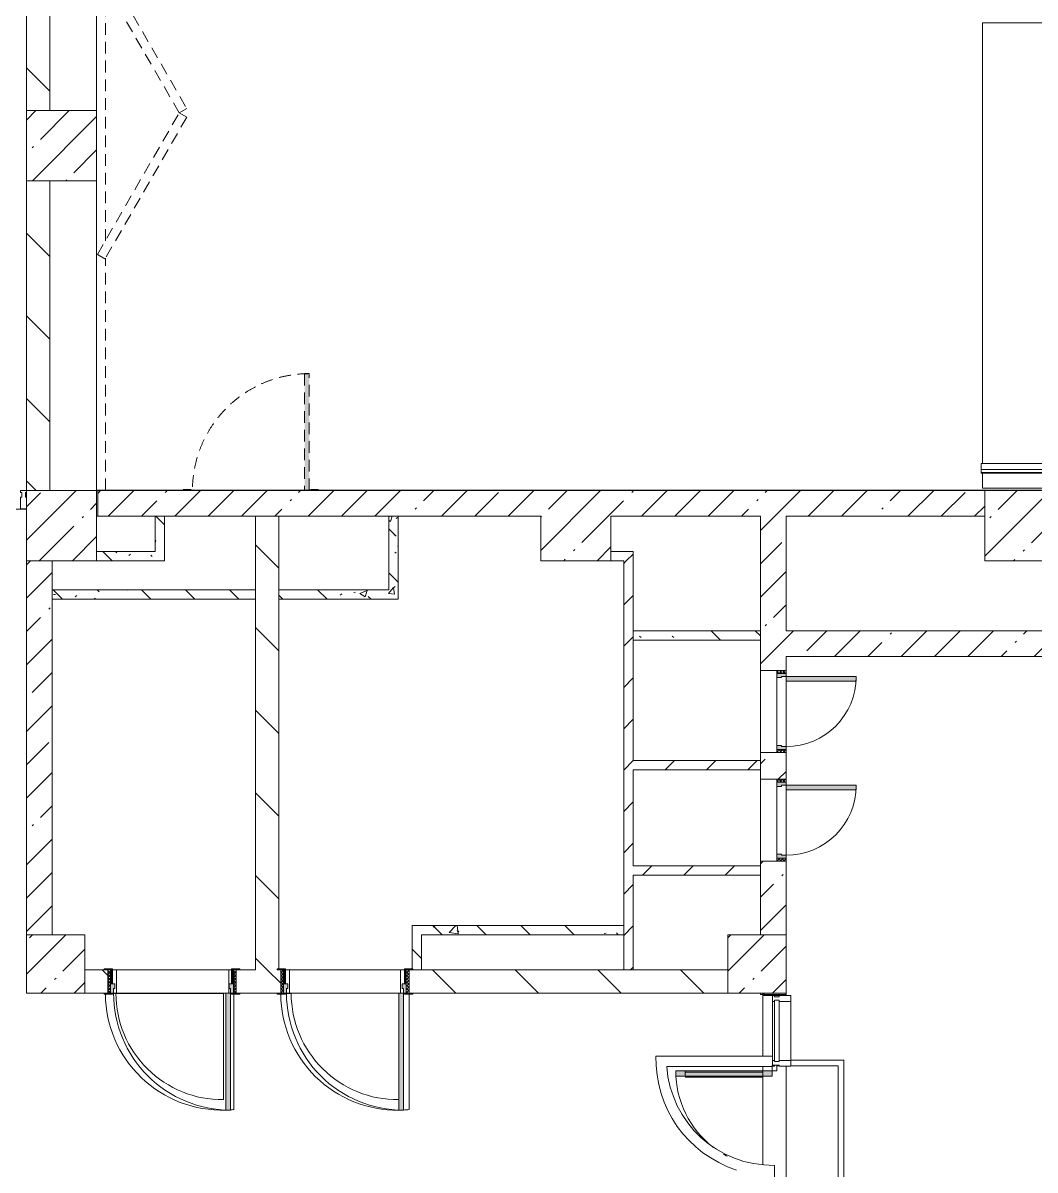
# Model space of a CAD drawing. Header units: millimetres. Extents: x 81609 to 272668, y -8553 to 29000.
# Drawn here: x 159338 to 167998, y 9388 to 19200 of the extents above; entities that cross this region are included whole.
import ezdxf

# ---------------------------------------------------------------- set-up
doc = ezdxf.new("R2010")
doc.units = ezdxf.units.MM
doc.linetypes.add('200_ШТРИХ__ш1_п0_6_', pattern=[160, 100, -60])
for name, color, linetype, lineweight, true_color in [('A-DETL-GENF-3', 7, 'Continuous', 5, 0xe2e2e2), ('A-DETL-GENF-5', 7, 'Continuous', 5, 0xaaaaaa), ('A-DOOR-4', 7, 'Continuous', 5, 0xe2e2e2), ('A-DOOR-5', 7, 'Continuous', 5, 0xaaaaaa), ('A-DOOR-FRAM-2', 7, 'Continuous', 5, 0xe2e2e2), ('A-DOOR-FRAM-4', 7, 'Continuous', 5, 0xaaaaaa), ('A-FLOR-1', 7, 'Continuous', 5, 0xaaaaaa), ('A-WALL-PATT-1', 7, 'Continuous', 5, 0x787878), ('I-WALL-5', 7, 'Continuous', 5, 0x787878)]:
    doc.layers.add(name, color=color, linetype=linetype, lineweight=lineweight, true_color=true_color)
for name, color, linetype, lineweight in [('A-DETL-MBND-1', 7, '200_ШТРИХ__ш1_п0_6_', 9), ('A-GLAZ-CURT-2', 7, 'Continuous', 5), ('A-GLAZ-CWMG-2', 7, 'Continuous', 5), ('A-WALL', 7, 'Continuous', 9), ('A-WALL-2', 7, 'Continuous', 5), ('I-WALL-3', 7, 'Continuous', 5), ('S-COLS-1', 7, 'Continuous', 5), ('S-STRS-2', 7, 'Continuous', 5)]:
    doc.layers.add(name, color=color, linetype=linetype, lineweight=lineweight)
pattern_1 = [(135, (145658, 0), (-353.5534, -353.5534), [])]
pattern_2 = [(45, (145658, 0), (-285.123, 285.123), []), (45, (145943.1, 0), (-285.123, 285.123), [504.031, -100.806, 16.764, -84.042])]
pattern_3 = [(45, (145657.99, 0), (-176.7767, 176.7767), [])]
pattern_4 = [(135, (145658, 0), (-377.171, -377.171), [533.4, -88.9, 17.78, -88.9]), (135, (145658, 376.94), (-377.171, -377.171), []), (50, (145658, 0), (637.645, -55.787), [66.675, -733.425]), (355, (145658, 0), (-123.35, 668.7), [53.34, -586.74]), (100.451, (145711.1, -4.65), (514.299, 612.908), [56.665, -623.315]), (46.184, (145658, 177.8), (948.776, -147.15), [100.012, -1100.137]), (96.636, (145737.05, 165.5), (830.91, 865.997), [84.998, -934.973]), (351.184, (145658, 177.8), (830.918, 865.99), [80.01, -880.11]), (21, (145746.9, 133.35), (530.651, -357.928), [66.675, -733.425]), (326, (145746.9, 133.35), (216.308, 644.658), [53.34, -586.74]), (71.451, (145791.1, 103.5), (746.96, 286.724), [56.665, -623.315]), (37.5, (145657.99, 0), (10.8105, 295.9426), [16.764, -562.864, 16.764, -578.866, -588.962]), (37.5, (145657.99, 0), (10.8105, 295.9426), [-1175.258, 16.764, -572.198]), (7.5, (145658, 0), (233.869, 350.6318), [16.764, -322.834, 16.764, -549.529, -224.472]), (7.5, (145658, 0), (233.869, 350.6318), [-905.891, 16.764, -207.708]), (327.5, (145459.74, 0), (474.5678, -20.0513), [16.764, -205.486, 16.764, -676.656, -920.115]), (327.5, (145459.74, 0), (474.5678, -20.0513), [-915.67, 16.764, -903.351]), (317.5, (145370.84, 0), (518.452, 88.9934), [16.764, -272.161, 16.764, -443.738, -653.415]), (317.5, (145370.84, 0), (518.452, 88.9934), [-749.427, 16.764, -636.651])]

# ---------------------------------------------------------------- blocks, each defined once
blk = doc.blocks.new('BSC_Колонна _Прямоугольная - 600х600-V210-2_9_3_птичка')
at = {"layer": 'S-COLS-1'}
h = blk.add_hatch(dxfattribs=at)
h.set_pattern_fill('FP_69', color=256, style=0, pattern_type=2)
h.set_pattern_definition([(45, (-14010, -14900), (-285.123, 285.123), []), (45, (-13724.88, -14900), (-285.123, 285.123), [504.031, -100.806, 16.764, -84.042])])
h.paths.add_polyline_path([(-300, -300), (300, -300), (300, 300), (-300, 300), (-300, -208.3)])
for p, q in [((300, 300), (-300, 300)), ((-300, 300), (-300, -300)), ((300, -300), (300, 300)), ((-300, -300), (300, -300))]:
    blk.add_line(p, q, dxfattribs=at)
blk = doc.blocks.new('BSC_Колонна _Прямоугольная - 600х600-23295697-2_9_3_птичка')
at = {"layer": 'S-COLS-1'}
h = blk.add_hatch(dxfattribs=at)
h.set_pattern_fill('FP_70', color=256, style=0, pattern_type=2)
h.set_pattern_definition([(45, (-14010, -18150), (-285.123, 285.123), []), (45, (-13724.88, -18150), (-285.123, 285.123), [504.031, -100.806, 16.764, -84.042])])
h.paths.add_polyline_path([(-300, -300), (300, -300), (300, 300), (-300, 300)])
for p, q in [((300, 300), (-300, 300)), ((-300, 300), (-300, -300)), ((300, -300), (300, 300)), ((-300, -300), (300, -300))]:
    blk.add_line(p, q, dxfattribs=at)
blk = doc.blocks.new('110_Дверь_СКБ_1Ст_Внутренняя1 - Д-4 1100x2100h_су мгн-32375332-2_9_3_птичка')
at = {"layer": 'A-DOOR-4'}
h = blk.add_hatch(color=256, dxfattribs=at)
h.paths.add_polyline_path([(512.5, 100), (512.5, 60), (502.5, 60), (502.5, 20), (537.5, 20), (537.5, 100)])
h.paths.add_polyline_path([(-487.5, 100), (-512.5, 100), (-512.5, 20), (-477.5, 20), (-477.5, 60), (-487.5, 60)])
at = {"layer": 'A-DOOR-5'}
h = blk.add_hatch(dxfattribs=at)
h.set_pattern_fill('FP_22', color=256, style=0, pattern_type=2)
h.set_pattern_definition([(135, (1751.41, 164.685), (-14.14214, -14.14214), []), (225, (1751.41, 164.685), (14.14214, -14.14214), [])])
h.paths.add_polyline_path([(562.5, 100), (537.5, 100), (537.5, -100), (562.5, -100)])
at = {"layer": 'A-DOOR-FRAM-2'}
for points in [[(-487.5, 1100), (-487.5, 100), (-447.5, 100), (-447.5, 1100)], [(-567.5, 108), (-567.5, 100), (-497.5, 100), (-497.5, 108)], [(592.5, 108), (522.5, 108), (522.5, 100), (592.5, 100)], [(-497.5, 20), (-512.5, 20), (-512.5, -100), (-497.5, -100)], [(537.5, 20), (522.5, 20), (522.5, -100), (537.5, -100)], [(-567.5, -100), (-567.5, -108), (-497.5, -108), (-497.5, -100)], [(592.5, -100), (522.5, -100), (522.5, -108), (592.5, -108)]]:
    blk.add_hatch(color=256, dxfattribs=at).paths.add_polyline_path(points)
at = {"layer": 'A-DOOR-FRAM-4'}
h = blk.add_hatch(dxfattribs=at)
h.set_pattern_fill('FP_23', color=256, style=0, pattern_type=2)
h.set_pattern_definition([(45, (-371.384, 164.685), (-14.1421, 14.1421), []), (135, (-371.384, 164.685), (-14.1421, -14.1421), [])])
h.paths.add_polyline_path([(-512.5, 100), (-537.5, 100), (-537.5, -100), (-512.5, -100)])
at = {"layer": 'A-DOOR-5'}
for p, q in [((-487.5, 1100), (-487.5, 100)), ((-447.5, 1100), (-487.5, 1100)), ((-447.5, 100), (-447.5, 1100)), ((-487.5, 100), (-447.5, 100))]:
    blk.add_line(p, q, dxfattribs=at)
blk.add_arc((-487.5, 100), 1000, 360, 90, dxfattribs=at)
at = {"layer": 'A-DOOR-FRAM-4'}
for p, q in [((-497.5, 108), (-567.5, 108)), ((-567.5, 108), (-567.5, 100)), ((-567.5, 100), (-497.5, 100)), ((-512.5, 100), (-537.5, 100)), ((-537.5, 100), (-537.5, -100)), ((-487.5, 100), (-512.5, 100)), ((-512.5, 100), (-512.5, 20)), ((-512.5, -100), (-512.5, 100)), ((-497.5, 100), (-512.5, 100)), ((-512.5, 100), (-512.5, 99)), ((-512.5, 99), (-497.5, 99)), ((-497.5, 100), (-497.5, 108)), ((-497.5, 99), (-497.5, 100)), ((-487.5, 60), (-487.5, 100)), ((512.5, 100), (512.5, 60)), ((537.5, 100), (512.5, 100)), ((592.5, 108), (522.5, 108)), ((522.5, 108), (522.5, 100)), ((537.5, 100), (522.5, 100)), ((522.5, 100), (522.5, 99)), ((522.5, 100), (592.5, 100)), ((522.5, 99), (537.5, 99)), ((537.5, 20), (537.5, 100)), ((562.5, 100), (537.5, 100)), ((537.5, 100), (537.5, -100)), ((537.5, 99), (537.5, 100)), ((562.5, -100), (562.5, 100)), ((592.5, 100), (592.5, 108)), ((-512.5, 20), (-477.5, 20)), ((-497.5, 20), (-512.5, 20)), ((-512.5, 20), (-512.5, -100)), ((-497.5, -100), (-497.5, 20)), ((-477.5, 60), (-487.5, 60)), ((-477.5, 20), (-477.5, 60)), ((512.5, 60), (502.5, 60)), ((502.5, 60), (502.5, 20)), ((502.5, 20), (537.5, 20)), ((537.5, 20), (522.5, 20)), ((522.5, 20), (522.5, -100)), ((537.5, -100), (537.5, 20)), ((-497.5, -100), (-567.5, -100)), ((-567.5, -100), (-567.5, -108)), ((-567.5, -108), (-497.5, -108)), ((-537.5, -100), (-512.5, -100)), ((-512.5, -100), (-497.5, -100)), ((-497.5, -108), (-497.5, -100)), ((522.5, -100), (537.5, -100)), ((592.5, -100), (522.5, -100)), ((522.5, -100), (522.5, -108)), ((522.5, -108), (592.5, -108)), ((537.5, -100), (562.5, -100)), ((592.5, -108), (592.5, -100))]:
    blk.add_line(p, q, dxfattribs=at)
blk = doc.blocks.new('110_Дверь_СКБ_1Ст_Внутренняя1 - Д-13 1100x2100h_кладовая-33288301-2_9_3_птичка')
at = {"layer": 'A-DETL-MBND-1'}
for points in [[(512.5, 113.4), (512.5, 1110), (472.5, 1110), (472.5, 113.4)], [(592.5, 113.4), (592.5, 118), (522.5, 113.4)]]:
    blk.add_hatch(color=256, dxfattribs=at).paths.add_polyline_path(points)
for p, q in [((512.5, 1110), (472.5, 1110)), ((472.5, 1110), (472.5, 113.4)), ((512.5, 113.4), (512.5, 1110)), ((-497.5, 118), (-567.5, 118)), ((592.5, 118), (522.5, 118))]:
    blk.add_line(p, q, dxfattribs=at)
blk.add_arc((512.5, 110), 1000, 90, 179.80213, dxfattribs=at)
blk = doc.blocks.new('DOR__перегородка__Прямоугольная - ТП-2_ Вн_ДПГ_9480х4200h_2-23998078-2_9_3_птичка')
at = {"layer": 'A-DETL-MBND-1'}
for p, q in [((3.4, -75), (1987.4, -75)), ((1981.6, -71.7), (2019.1, -6.7)), ((3193.9, -771.8), (1981.6, -71.7)), ((2019.1, -6.7), (3231.5, -706.9)), ((2137.4, -75), (4324.5, -75)), ((3230.4, -706.9), (4442.7, -6.7)), ((4480.3, -71.7), (3267.9, -771.8)), ((4442.7, -6.7), (4480.3, -71.7)), ((4474.5, -75), (4486.7, -75)), ((4480.9, -71.7), (4518.4, -6.7)), ((5693.3, -771.8), (4480.9, -71.7)), ((4518.4, -6.7), (5730.8, -706.9)), ((4636.7, -75), (6823.8, -75)), ((5729.7, -706.9), (6942.1, -6.7)), ((6979.6, -71.7), (5767.3, -771.8)), ((6942.1, -6.7), (6979.6, -71.7)), ((6973.8, -75), (6985, -75)), ((6979.2, -71.7), (7016.7, -6.7)), ((8191.6, -771.8), (6979.2, -71.7)), ((7016.7, -6.7), (8229.1, -706.9)), ((7135, -75), (9323.2, -75)), ((8229.1, -706.9), (9441.4, -6.7)), ((9478.9, -71.7), (8266.6, -771.8)), ((9105.2, -200.9), (9105.2, -75)), ((9180.2, -157.6), (9180.2, -75)), ((9255.2, -114.3), (9255.2, -75)), ((9441.4, -6.7), (9478.9, -71.7)), ((9473.2, -75), (9480, -75)), ((9330.2, -1474.2), (9330.2, -157.6)), ((9405.2, -1474.2), (9405.2, -114.3)), ((9105.2, -1474.2), (9105.2, -287.5)), ((9180.2, -1474.2), (9180.2, -244.2)), ((9255.2, -1474.2), (9255.2, -200.9)), ((9480, -1474.2), (9480, -450)), ((3231.5, -706.9), (3193.9, -771.8)), ((3267.9, -771.8), (3230.4, -706.9)), ((5730.8, -706.9), (5693.3, -771.8)), ((5767.3, -771.8), (5729.7, -706.9)), ((8229.1, -706.9), (8191.6, -771.8)), ((8266.6, -771.8), (8229.1, -706.9)), ((9105.2, -1474.2), (9480, -1474.2))]:
    blk.add_line(p, q, dxfattribs=at)
blk = doc.blocks.new('BSC_Колонна _Прямоугольная - 500х500-V265-2_9_3_птичка')
at = {"layer": 'S-COLS-1'}
h = blk.add_hatch(dxfattribs=at)
h.set_pattern_fill('FP_110', color=256, style=0, pattern_type=2)
h.set_pattern_definition([(45, (-19960, -11150), (-285.123, 285.123), []), (45, (-19674.88, -11150), (-285.123, 285.123), [504.031, -100.806, 16.764, -84.042])])
h.paths.add_polyline_path([(-250, -250), (250, -250), (250, 250), (-250, 250), (-250, 71)])
for p, q in [((250, 250), (-250, 250)), ((-250, 250), (-250, -250)), ((250, -250), (250, 250)), ((-250, -250), (250, -250))]:
    blk.add_line(p, q, dxfattribs=at)
blk = doc.blocks.new('110_Дверь_СКБ_1Ст - д-18 _п_ 700x2100h_Технический шкаф ЭОМ и СС-32102833-2_9_3_птичка')
at = {"layer": 'A-DOOR-4'}
h = blk.add_hatch(color=256, dxfattribs=at)
h.paths.add_polyline_path([(337.5, 110), (312.5, 110), (312.5, 70), (302.5, 70), (302.5, 30), (337.5, 30)])
h.paths.add_polyline_path([(-277.5, 70), (-287.5, 70), (-287.5, 110), (-312.5, 110), (-312.5, 30), (-277.5, 30)])
at = {"layer": 'A-DOOR-5'}
h = blk.add_hatch(dxfattribs=at)
h.set_pattern_fill('FP_124', color=256, style=0, pattern_type=2)
h.set_pattern_definition([(135, (1951.41, 174.685), (-14.14214, -14.14214), []), (225, (1951.41, 174.685), (14.14214, -14.14214), [])])
h.paths.add_polyline_path([(362.5, 110), (337.5, 110), (337.5, 30), (362.5, 30)])
at = {"layer": 'A-DOOR-FRAM-2'}
blk.add_hatch(color=256, dxfattribs=at).paths.add_polyline_path([(-247.5, 710), (-287.5, 710), (-287.5, 110), (-247.5, 110)])
at = {"layer": 'A-DOOR-FRAM-4'}
h = blk.add_hatch(dxfattribs=at)
h.set_pattern_fill('FP_125', color=256, style=0, pattern_type=2)
h.set_pattern_definition([(45, (-171.384, 174.685), (-14.1421, 14.1421), []), (135, (-171.384, 174.685), (-14.1421, -14.1421), [])])
h.paths.add_polyline_path([(-312.5, 110), (-337.5, 110), (-337.5, 30), (-312.5, 30)])
at = {"layer": 'A-DOOR-5'}
for p, q in [((-287.5, 710), (-287.5, 110)), ((-247.5, 710), (-287.5, 710)), ((-247.5, 110), (-247.5, 710)), ((-287.5, 110), (-247.5, 110))]:
    blk.add_line(p, q, dxfattribs=at)
blk.add_arc((-287.5, 110), 600, 360, 90, dxfattribs=at)
at = {"layer": 'A-DOOR-FRAM-4'}
for p, q in [((-312.5, 110), (-337.5, 110)), ((-337.5, 110), (-337.5, 30)), ((-287.5, 110), (-312.5, 110)), ((-312.5, 110), (-312.5, 30)), ((-312.5, 30), (-312.5, 110)), ((-287.5, 70), (-287.5, 110)), ((-247.5, 110), (312.5, 110)), ((312.5, 110), (312.5, 70)), ((337.5, 110), (312.5, 110)), ((337.5, 30), (337.5, 110)), ((362.5, 110), (337.5, 110)), ((337.5, 110), (337.5, 30)), ((362.5, 30), (362.5, 110)), ((-337.5, 30), (-312.5, 30)), ((-312.5, 30), (-277.5, 30)), ((-277.5, 70), (-287.5, 70)), ((-277.5, 30), (-277.5, 70)), ((302.5, 30), (-277.5, 30)), ((312.5, 70), (302.5, 70)), ((302.5, 70), (302.5, 30)), ((302.5, 30), (337.5, 30)), ((337.5, 30), (362.5, 30))]:
    blk.add_line(p, q, dxfattribs=at)
blk = doc.blocks.new('BSC_Колонна _Прямоугольная - 500х500-V293-2_9_3_птичка')
at = {"layer": 'S-COLS-1'}
h = blk.add_hatch(dxfattribs=at)
h.set_pattern_fill('FP_133', color=256, style=0, pattern_type=2)
h.set_pattern_definition([(45, (-13960, -11150), (-285.123, 285.123), []), (45, (-13674.88, -11150), (-285.123, 285.123), [504.031, -100.806, 16.764, -84.042])])
h.paths.add_polyline_path([(-250, -250), (250, -250), (250, 250), (-250, 250), (-250, 71)])
for p, q in [((250, 250), (-250, 250)), ((-250, 250), (-250, -250)), ((250, -250), (250, 250)), ((-250, -250), (250, -250))]:
    blk.add_line(p, q, dxfattribs=at)
blk = doc.blocks.new('BSC_Колонна _Прямоугольная - 600х600-V297-2_9_3_птичка')
at = {"layer": 'S-COLS-1'}
h = blk.add_hatch(dxfattribs=at)
h.set_pattern_fill('FP_136', color=256, style=0, pattern_type=2)
h.set_pattern_definition([(45, (-22210, -14900), (-285.123, 285.123), []), (45, (-21924.88, -14900), (-285.123, 285.123), [504.031, -100.806, 16.764, -84.042])])
h.paths.add_polyline_path([(-300, -300), (300, -300), (300, 300), (-300, 300)])
for p, q in [((300, 300), (-300, 300)), ((-300, 300), (-300, -300)), ((300, -300), (300, 300)), ((-300, -300), (300, -300))]:
    blk.add_line(p, q, dxfattribs=at)
blk = doc.blocks.new('Прямоугольный импост - Импост структурный с накладкой - 160мм-23997896-2_9_3_птичка')
at = {"layer": 'A-GLAZ-CWMG-2'}
for p, q in [((-50, 40), (-50, 140)), ((-50, 140), (-0.3, 140)), ((-40, 40), (-50, 40)), ((-50, -17), (-50, 0)), ((-50, 0), (-40, 0)), ((-40, 0), (-40, 40)), ((-10, 40), (-10, 0)), ((-0.3, 40), (-10, 40)), ((-10, 0), (-0.3, 0)), ((-0.3, -17), (-50, -17))]:
    blk.add_line(p, q, dxfattribs=at)
blk = doc.blocks.new('Системная панель - Стекло - 40мм-32387041-2_9_3_птичка')
at = {"layer": 'A-GLAZ-CURT-2'}
h = blk.add_hatch(dxfattribs=at)
h.set_pattern_fill('FP_163', color=256, style=0, pattern_type=2)
h.set_pattern_definition([(135, (10077.7, -20610), (-1414.21, -1414.21), [1000, -3000]), (135, (10577.7, -21610), (-1414.21, -1414.21), [3000, -1000]), (135, (11077.7, -19610), (-1414.21, -1414.21), [1000, -3000])])
h.paths.add_polyline_path([(262.3, 40), (-262.3, 40), (-262.3, 0), (262.3, 0)])
for p, q in [((262.3, 40), (-262.3, 40)), ((-262.3, 40), (-262.3, 0)), ((-262.3, 0), (262.3, 0)), ((262.3, 0), (262.3, 40))]:
    blk.add_line(p, q, dxfattribs=at)
blk = doc.blocks.new('Прямоугольный импост - Импост структурный с накладкой - 160мм Темный-30755591-2_9_3_птичка')
at = {"layer": 'A-GLAZ-CWMG-2'}
for p, q in [((-25, 0), (-25, 17)), ((-25, 17), (25, 17)), ((-15, 0), (-25, 0)), ((-15, -40), (-15, 0)), ((25, 0), (15, 0)), ((15, 0), (15, -40)), ((25, 17), (25, 0)), ((-25, -140), (-25, -40)), ((-25, -40), (-15, -40)), ((15, -40), (25, -40)), ((25, -40), (25, -140)), ((25, -140), (-25, -140))]:
    blk.add_line(p, q, dxfattribs=at)
blk = doc.blocks.new('Прямоугольный импост - Импост структурный с накладкой - 160мм Темный-30755595-2_9_3_птичка')
at = {"layer": 'A-GLAZ-CWMG-2'}
for p, q in [((0, 17), (-50, 17)), ((-50, 17), (-50, 0)), ((-50, 0), (-40, 0)), ((-40, 0), (-40, -40)), ((-10, -40), (-10, 0)), ((-10, 0), (0, 0)), ((0, 0), (0, 17)), ((-40, -40), (-50, -40)), ((-50, -40), (-50, -140)), ((0, -40), (-10, -40)), ((0, -140), (0, -40)), ((-50, -140), (0, -140))]:
    blk.add_line(p, q, dxfattribs=at)
blk = doc.blocks.new('Дверь_Витражная_остекление_ - ВВ-16 остекление-32390142-2_9_3_птичка')
at = {"layer": 'A-DETL-GENF-3'}
for points in [[(-787.5, -20), (-832.5, -20), (-832.5, -845), (-787.5, -845), (-787.5, -56)], [(849.9, -860), (849.9, -20), (837.5, -20), (837.5, -860)]]:
    blk.add_hatch(color=256, dxfattribs=at).paths.add_polyline_path(points)
at = {"layer": 'A-DETL-GENF-5'}
for p, q in [((-787.5, -20), (-832.5, -20)), ((-832.5, -845), (-832.5, -20)), ((-787.5, -20), (-832.5, -20)), ((-832.5, -20), (-832.5, -845)), ((-787.5, -845), (-787.5, -20)), ((-787.5, -845), (-787.5, -20)), ((837.5, -860), (837.5, -20)), ((837.5, -20), (837.5, -860)), ((-832.5, -100), (-787.5, -100)), ((-822.5, -765), (-822.5, -100)), ((-778.5, -765), (-778.5, -100)), ((828.5, -780), (828.5, -100)), ((849.9, -100), (837.5, -100)), ((-832.5, -765), (-787.5, -765)), ((849.9, -780), (837.5, -780)), ((-832.5, -845), (-787.5, -845)), ((-832.5, -845), (-787.5, -845)), ((849.9, -860), (837.5, -860)), ((837.5, -860), (849.9, -860))]:
    blk.add_line(p, q, dxfattribs=at)
at = {"layer": 'A-DOOR-5'}
for p, q in [((-882.5, 20), (-832.5, 20)), ((-882.5, -20), (-882.5, 20)), ((-832.5, 20), (-832.5, -20)), ((832.5, 20), (882.5, 20)), ((832.5, -20), (832.5, 20)), ((882.5, 20), (882.5, -20)), ((-832.5, -20), (-882.5, -20)), ((-832.5, -845), (-832.5, -20)), ((832.5, -860), (832.5, -20)), ((882.5, -20), (832.5, -20))]:
    blk.add_line(p, q, dxfattribs=at)
for centre, radius, start, end in [((-832.5, -20), 825, 329.80944, 332.20433), ((-832.5, -20), 825, 270, 322.60785), ((832.5, -20), 840, 230.33856, 232.99265), ((832.5, -20), 840, 234.0758, 270)]:
    blk.add_arc(centre, radius, start, end, dxfattribs=at)
blk = doc.blocks.new('Прямоугольный импост - Импост структурный с накладкой - 160мм Темный-32387142-2_9_3_птичка')
at = {"layer": 'A-GLAZ-CWMG-2'}
for p, q in [((20093, 10325.4), (20093, 10830)), ((20250, 10325.4), (20250, 10830))]:
    blk.add_line(p, q, dxfattribs=at)
blk = doc.blocks.new('Перекрытия 2 - Перекрытия 4-32990152-2_9_3_птичка')
at = {"layer": 'S-STRS-2'}
for p, q in [((21910, 19180), (22510, 19180)), ((21910, 19180), (21910, 15410.8)), ((21910, 15330), (21910, 15200)), ((22810, 15200), (21910, 15200))]:
    blk.add_line(p, q, dxfattribs=at)
blk = doc.blocks.new('Стены наклон_ амфитеатр - Стены наклон_ амфитеатр-32992696-2_9_3_птичка')
at = {"layer": 'A-WALL-PATT-1'}
h = blk.add_hatch(dxfattribs=at)
h.set_pattern_fill('FP_166', color=256, style=0, pattern_type=2)
h.set_pattern_definition([(0, (26444.5, 15393.4), (0, 246.1), []), (90, (26444.5, 15393.4), (-1300, 8e-14), [])])
h.paths.add_polyline_path([(31010, 15353.9), (31010, 15380.7), (21879, 15380.7), (21879, 15353.9), (30993.5, 15353.9)])
at = {"layer": 'A-WALL-2'}
for p, q in [((31041, 15430.8), (21879, 15430.8)), ((21879, 15430.8), (21879, 15380.7)), ((21879, 15380.7), (31010, 15380.7)), ((21879, 15353.9), (21879, 15380.7)), ((21879, 15350), (21879, 15353.9)), ((31010, 15353.9), (21879, 15353.9)), ((31010, 15350), (21879, 15350))]:
    blk.add_line(p, q, dxfattribs=at)

msp = doc.modelspace()

# ---------------------------------------------------------------- hatches: boundary and pattern name
at = {"layer": 'I-WALL-3'}
h = msp.add_hatch(dxfattribs=at)
h.set_pattern_fill('FP_79', color=256, style=0, pattern_type=2)
h.set_pattern_definition(pattern_1)
h.paths.add_polyline_path([(159368.2, 15200), (159568.2, 15200), (159568.2, 17850), (159368.2, 17850), (159368.2, 15848.6)])
h.paths.add_polyline_path([(159368.2, 18450), (159568.2, 18450), (159568.2, 21600), (159368.2, 21600), (159368.2, 20476.2)])
h.paths.add_polyline_path([(159368.2, 22200), (159568.2, 22200), (159568.2, 26300), (159368.2, 26300), (159368.2, 25103.8)])
h = msp.add_hatch(dxfattribs=at)
h.set_pattern_fill('FP_76', color=256, style=0, pattern_type=2)
h.set_pattern_definition(pattern_2)
h.paths.add_polyline_path([(176268, 14980), (176448, 14980), (176448, 15200), (176268, 15196.3)])
h.paths.add_polyline_path([(172340.4, 14980), (175668, 14980), (175668, 15200), (172068, 15200), (172068, 14980)])
h.paths.add_polyline_path([(161528, 14980), (163768.2, 14980), (163768.2, 15200), (159978, 15200), (159978, 14980), (161328, 14980)])
h.paths.add_polyline_path([(171468, 14980), (171468, 15200), (168168, 15200), (168168, 14980), (168630.3, 14980)])
h.paths.add_polyline_path([(164368.2, 14980), (167568, 14980), (167568, 15200), (164368.2, 15200)])
h = msp.add_hatch(dxfattribs=at)
h.set_pattern_fill('FP_79', color=256, style=0, pattern_type=2)
h.set_pattern_definition(pattern_1)
h.paths.add_polyline_path([(161328, 11100), (161513, 11100), (161513, 11108), (161528, 11108), (161528, 14980), (161328, 14980), (161328, 11221)])
h = msp.add_hatch(dxfattribs=at)
h.set_pattern_fill('FP_76', color=256, style=0, pattern_type=2)
h.set_pattern_definition(pattern_2)
h.paths.add_polyline_path([(165648, 10890), (165868, 10890), (165868, 10900), (165648, 10900)])
h.paths.add_polyline_path([(165788, 11400), (165868, 11400), (165868, 12030), (165648, 12030), (165648, 11400), (165759.1, 11400)])
h.paths.add_polyline_path([(165788, 12730), (165868, 12730), (165868, 12960), (165648, 12960), (165648, 12730)])
h.paths.add_polyline_path([(165788, 13660), (165868, 13660), (165868, 14980), (165648, 14980), (165648, 13660)])
h = msp.add_hatch(dxfattribs=at)
h.set_pattern_fill('FP_80', color=256, style=0, pattern_type=2)
h.set_pattern_definition(pattern_3)
h.paths.add_polyline_path([(164478, 14600), (164558, 14600), (164558, 14680), (164368.2, 14680), (164368.2, 14600)])
h = msp.add_hatch(dxfattribs=at)
h.set_pattern_fill('FP_76', color=256, style=0, pattern_type=2)
h.set_pattern_definition(pattern_2)
h.paths.add_polyline_path([(159588, 11400), (159588, 14600), (159368, 14600), (159368.2, 11400)])
h = msp.add_hatch(dxfattribs=at)
h.set_pattern_fill('FP_80', color=256, style=0, pattern_type=2)
h.set_pattern_definition(pattern_3)
h.paths.add_polyline_path([(164558, 11100), (164558, 14600), (164478, 14600), (164478, 11100)])
h = msp.add_hatch(dxfattribs=at)
h.set_pattern_fill('FP_76', color=256, style=0, pattern_type=2)
h.set_pattern_definition(pattern_2)
h.paths.add_polyline_path([(176050.4, 13780), (176448, 13780), (176448, 14000), (165868, 14000), (165868, 13780), (172340.4, 13780)])
h = msp.add_hatch(dxfattribs=at)
h.set_pattern_fill('FP_80', color=256, style=0, pattern_type=2)
h.set_pattern_definition(pattern_3)
h.paths.add_polyline_path([(165648, 12810), (165648, 12890), (164558, 12890), (164558, 12810), (164920.2, 12810)])
h = msp.add_hatch(dxfattribs=at)
h.set_pattern_fill('FP_80', color=256, style=0, pattern_type=2)
h.set_pattern_definition(pattern_3)
h.paths.add_polyline_path([(165648, 11910), (165648, 11990), (164558, 11990), (164558, 11910), (164920.2, 11910)])
h = msp.add_hatch(dxfattribs=at)
h.set_pattern_fill('FP_79', color=256, style=0, pattern_type=2)
h.set_pattern_definition(pattern_1)
h.paths.add_polyline_path([(165368, 10900), (165368, 11100), (162643, 11100), (162643, 10900), (164920.2, 10900)])
h.paths.add_polyline_path([(160063, 10900), (160063, 11100), (159868, 11100), (159868, 10900), (160033, 10900)])
h.paths.add_polyline_path([(161193, 10900), (161543, 10900), (161543, 11100), (161163, 11100), (161163, 10900)])
at = {"layer": 'I-WALL-5'}
h = msp.add_hatch(dxfattribs=at)
h.set_pattern_fill('FP_83', color=256, style=0, pattern_type=2)
h.set_pattern_definition(pattern_4)
h.paths.add_polyline_path([(160548, 14680), (160548, 14980), (160468, 14980), (160468, 14680)])
h = msp.add_hatch(dxfattribs=at)
h.set_pattern_fill('FP_83', color=256, style=0, pattern_type=2)
h.set_pattern_definition(pattern_4)
h.paths.add_polyline_path([(162548, 14350), (162548, 14980), (162468, 14980), (162468, 14350)])
h = msp.add_hatch(dxfattribs=at)
h.set_pattern_fill('FP_83', color=256, style=0, pattern_type=2)
h.set_pattern_definition(pattern_4)
h.paths.add_polyline_path([(159968, 14600), (160548, 14600), (160548, 14680), (159968, 14680)])
h = msp.add_hatch(dxfattribs=at)
h.set_pattern_fill('FP_83', color=256, style=0, pattern_type=2)
h.set_pattern_definition(pattern_4)
h.paths.add_polyline_path([(161328, 14270), (161328, 14350), (159588, 14350), (159588, 14270), (161210.1, 14270)])
h = msp.add_hatch(dxfattribs=at)
h.set_pattern_fill('FP_83', color=256, style=0, pattern_type=2)
h.set_pattern_definition(pattern_4)
h.paths.add_polyline_path([(161528, 14270), (162548, 14270), (162548, 14350), (161528, 14350)])
h = msp.add_hatch(dxfattribs=at)
h.set_pattern_fill('FP_83', color=256, style=0, pattern_type=2)
h.set_pattern_definition(pattern_4)
h.paths.add_polyline_path([(165648, 13920), (165648, 14000), (164558, 14000), (164558, 13920), (164920.2, 13920)])
h = msp.add_hatch(dxfattribs=at)
h.set_pattern_fill('FP_83', color=256, style=0, pattern_type=2)
h.set_pattern_definition(pattern_4)
h.paths.add_polyline_path([(162673, 11100), (162748, 11100), (162748, 11480), (162668, 11480), (162673, 11108)])
h = msp.add_hatch(dxfattribs=at)
h.set_pattern_fill('FP_83', color=256, style=0, pattern_type=2)
h.set_pattern_definition(pattern_4)
h.paths.add_polyline_path([(164478, 11400), (164478, 11480), (162748, 11480), (162748, 11400)])
at = {"layer": 'S-COLS-1'}
h = msp.add_hatch(dxfattribs=at)
h.set_pattern_fill('FP_76', color=256, style=0, pattern_type=2)
h.set_pattern_definition(pattern_2)
h.paths.add_polyline_path([(163768.2, 14600), (164368.2, 14600), (164368.2, 15200), (163768.2, 15200), (163768.2, 14980)])

# ---------------------------------------------------------------- linework, layer by layer
at = {"layer": 'A-FLOR-1'}
for p, q in [((159968.2, 15200), (159968.2, 24680)), ((176268, 15203.4), (159968, 15203.4)), ((159368, 15040), (152428, 15040)), ((159978, 14980), (159968, 14980)), ((160103, 11100), (160138, 11100)), ((160138, 11100), (160138, 10897.8)), ((161098, 10900), (161098, 11100)), ((161098, 11100), (161123, 11100)), ((161583, 11100), (161618, 11100)), ((161618, 11100), (161618, 10900)), ((162568, 10900), (162568, 11100)), ((162568, 11100), (162603, 11100)), ((160133, 10899), (160103, 10899)), ((160138, 10897.8), (161053, 10897.8)), ((161073, 10900), (161053, 10900)), ((161053, 10900), (161053, 9990.1)), ((161143, 9905), (161143, 10892)), ((161633, 10899), (161583, 10899)), ((161618, 10900), (162553, 10900)), ((162643, 9905), (162643, 10892)), ((165751, 10363), (164754.3, 10363)), ((166363, 10328.9), (165908, 10328.9)), ((166363, 8497.4), (166363, 10328.9)), ((164846.3, 10273), (165748, 10273)), ((165788, 10278.9), (165808, 10278.9)), ((165908, 10278.9), (166313, 10278.9)), ((166313, 10278.9), (166313, 8547.4)), ((165768, 9329.4), (165768, 9428.1))]:
    msp.add_line(p, q, dxfattribs=at)
for centre, radius, start, end in [((161043, 10900), 1000, 180.45922, 271.72242), ((161043, 10900), 910, 180.06296, 270.62964), ((162543, 10900), 1000, 180.45922, 270.57477), ((162543, 10900), 910, 180.06296, 270.62964), ((165754, 10338), 1000, 178.56746, 251.86052), ((165754, 10338), 910, 184.09604, 270.88287), ((161043, 10900), 1000, 274.01771, 275.73917), ((162543, 10900), 1000, 272.87006, 275.73917)]:
    msp.add_arc(centre, radius, start, end, dxfattribs=at)
at = {"layer": 'A-WALL'}
for p, q in [((160548, 14980), (160468, 14980)), ((161528, 14980), (161328, 14980)), ((162548, 14980), (162468, 14980)), ((159588, 14350), (159588, 14270)), ((161328, 14270), (161328, 14350)), ((161528, 14350), (161528, 14270)), ((164558, 14000), (164558, 13920)), ((165648, 13920), (165648, 14000)), ((165648, 12810), (165648, 12890)), ((165648, 11910), (165648, 11990)), ((164478, 11400), (164478, 11480)), ((162673, 11100), (162748, 11100)), ((164478, 11100), (164558, 11100)), ((165868, 10890), (165868, 10900))]:
    msp.add_line(p, q, dxfattribs=at)
at = {"layer": 'I-WALL-3'}
for p, q in [((159368.2, 21600), (159368.2, 18450)), ((159568.2, 18450), (159568.2, 21600)), ((159368.2, 17850), (159368.2, 15200)), ((159568.2, 15200), (159568.2, 17850)), ((163768.2, 15200), (159978, 15200)), ((159978, 15200), (159978, 14980)), ((167568, 15200), (164368.2, 15200)), ((159978, 14980), (160468, 14980)), ((160468, 14980), (160468, 14680)), ((160548, 14980), (161328, 14980)), ((160548, 14600), (160548, 14980)), ((161328, 14980), (161328, 14350)), ((161528, 14350), (161528, 14980)), ((161528, 14980), (162468, 14980)), ((162468, 14980), (162468, 14350)), ((162548, 14980), (163768.2, 14980)), ((162548, 14270), (162548, 14980)), ((164368.2, 14980), (165648, 14980)), ((165648, 14980), (165648, 14000)), ((165868, 14980), (167568, 14980)), ((165868, 14000), (165868, 14980)), ((160468, 14680), (159968, 14680)), ((164558, 14680), (164368.2, 14680)), ((164368.2, 14680), (164368.2, 14600)), ((164558, 14000), (164558, 14680)), ((159368, 14600), (159368, 11400)), ((159588, 14350), (159588, 14600)), ((159968, 14600), (160548, 14600)), ((164368.2, 14600), (164478, 14600)), ((164478, 14600), (164478, 11480)), ((161328, 14350), (159588, 14350)), ((162468, 14350), (161528, 14350)), ((159588, 11400), (159588, 14270)), ((159588, 14270), (161328, 14270)), ((161328, 14270), (161328, 11100)), ((161528, 11108), (161528, 14270)), ((161528, 14270), (162548, 14270)), ((165648, 14000), (164558, 14000)), ((176448, 14000), (165868, 14000)), ((164558, 12890), (164558, 13920)), ((164558, 13920), (165648, 13920)), ((165648, 12890), (165648, 13920)), ((165868, 13660), (165868, 13780)), ((165868, 13780), (176958, 13780)), ((165648, 13660), (165788, 13660)), ((165788, 12960), (165648, 12960)), ((165868, 12730), (165868, 12960)), ((165648, 12890), (164558, 12890)), ((164558, 11990), (164558, 12810)), ((164558, 12810), (165648, 12810)), ((165648, 11990), (165648, 12810)), ((165648, 12730), (165788, 12730)), ((165648, 11990), (164558, 11990)), ((165788, 12030), (165648, 12030)), ((165868, 11400), (165868, 12030)), ((164558, 11100), (164558, 11910)), ((164558, 11910), (165648, 11910)), ((165648, 11910), (165648, 11400)), ((162668, 11480), (162668, 11108)), ((164478, 11480), (162668, 11480)), ((162748, 11100), (162748, 11400)), ((162748, 11400), (164478, 11400)), ((164478, 11400), (164478, 11100)), ((160033, 11100), (159868, 11100)), ((160103, 11100), (161123, 11100)), ((161328, 11100), (161193, 11100)), ((161618, 11100), (162568, 11100)), ((164478, 11100), (162748, 11100)), ((165368, 11100), (164558, 11100)), ((159868, 10900), (160033, 10900)), ((161053, 10900), (160113, 10900)), ((161193, 10900), (161513, 10900)), ((161618, 10900), (161593, 10900)), ((162673, 10900), (165368, 10900)), ((165648, 10900), (165648, 10890)), ((165668, 10363), (165668, 10900)), ((165648, 10890), (165868, 10890)), ((165668, 10880), (165868, 10880)), ((165868, 10880), (165868, 10890)), ((165668, 9432.4), (165668, 10273)), ((165868, 10275.4), (165868, 8547.4))]:
    msp.add_line(p, q, dxfattribs=at)
at = {"layer": 'S-COLS-1'}
for p, q in [((164368.2, 15200), (163768.2, 15200)), ((163768.2, 14980), (163768.2, 14600)), ((164368.2, 14600), (164368.2, 14980)), ((163768.2, 14600), (164368.2, 14600))]:
    msp.add_line(p, q, dxfattribs=at)

# ---------------------------------------------------------------- block references
at = {"layer": 'A-DETL-MBND-1', "rotation": 90.00000000000044}
msp.add_blockref('DOR__перегородка__Прямоугольная - ТП-2_ Вн_ДПГ_9480х4200h_2-23998078-2_9_3_птичка', (159968, 15200), dxfattribs=at)
at = {"layer": 'A-DETL-MBND-1'}
msp.add_blockref('110_Дверь_СКБ_1Ст_Внутренняя1 - Д-13 1100x2100h_кладовая-33288301-2_9_3_птичка', (161275.5, 15090), dxfattribs=at)
at = {"layer": 'A-DOOR-5'}
for name, p, rotation in [('110_Дверь_СКБ_1Ст - д-18 _п_ 700x2100h_Технический шкаф ЭОМ и СС-32102833-2_9_3_птичка', (165758, 13322.5), 269.9999999999999), ('110_Дверь_СКБ_1Ст - д-18 _п_ 700x2100h_Технический шкаф ЭОМ и СС-32102833-2_9_3_птичка', (165758, 12392.5), 269.9999999999999), ('110_Дверь_СКБ_1Ст_Внутренняя1 - Д-4 1100x2100h_су мгн-32375332-2_9_3_птичка', (160625.5, 11000), 180), ('110_Дверь_СКБ_1Ст_Внутренняя1 - Д-4 1100x2100h_су мгн-32375332-2_9_3_птичка', (162105.5, 11000), 180), ('Дверь_Витражная_остекление_ - ВВ-16 остекление-32390142-2_9_3_птичка', (165768, 9402.9), 269.9999999999998)]:
    msp.add_blockref(name, p, dxfattribs=dict(at, rotation=rotation))
at = {"layer": 'A-GLAZ-CURT-2', "rotation": 269.9999999999997}
msp.add_blockref('Системная панель - Стекло - 40мм-32387041-2_9_3_птичка', (165768, 10577.7), dxfattribs=at)
at = {"layer": 'A-GLAZ-CWMG-2', "extrusion": (0, 0, -1)}
for name, p, rotation in [('Прямоугольный импост - Импост структурный с накладкой - 160мм-23997896-2_9_3_птичка', (-159368.2, 15183), 180), ('Прямоугольный импост - Импост структурный с накладкой - 160мм Темный-30755591-2_9_3_птичка', (-165768, 10300.4), 270.0000000000002)]:
    msp.add_blockref(name, p, dxfattribs=dict(at, rotation=rotation))
at = {"layer": 'A-GLAZ-CWMG-2', "rotation": 89.99999999999977}
msp.add_blockref('Прямоугольный импост - Импост структурный с накладкой - 160мм Темный-30755595-2_9_3_птичка', (165768, 10880), dxfattribs=at)
at = {"layer": 'A-GLAZ-CWMG-2'}
msp.add_blockref('Прямоугольный импост - Импост структурный с накладкой - 160мм Темный-32387142-2_9_3_птичка', (145658, 0), dxfattribs=at)
at = {"layer": 'A-WALL-2'}
msp.add_blockref('Стены наклон_ амфитеатр - Стены наклон_ амфитеатр-32992696-2_9_3_птичка', (145658, 0), dxfattribs=at)
at = {"layer": 'S-COLS-1'}
for name, p in [('BSC_Колонна _Прямоугольная - 600х600-23295697-2_9_3_птичка', (159668, 18150)), ('BSC_Колонна _Прямоугольная - 600х600-V210-2_9_3_птичка', (159668, 14900)), ('BSC_Колонна _Прямоугольная - 600х600-V297-2_9_3_птичка', (167868, 14900)), ('BSC_Колонна _Прямоугольная - 500х500-V293-2_9_3_птичка', (159618, 11150)), ('BSC_Колонна _Прямоугольная - 500х500-V265-2_9_3_птичка', (165618, 11150))]:
    msp.add_blockref(name, p, dxfattribs=at)
at = {"layer": 'S-STRS-2'}
msp.add_blockref('Перекрытия 2 - Перекрытия 4-32990152-2_9_3_птичка', (145638, 20), dxfattribs=at)

doc.saveas('drawing.dxf')
